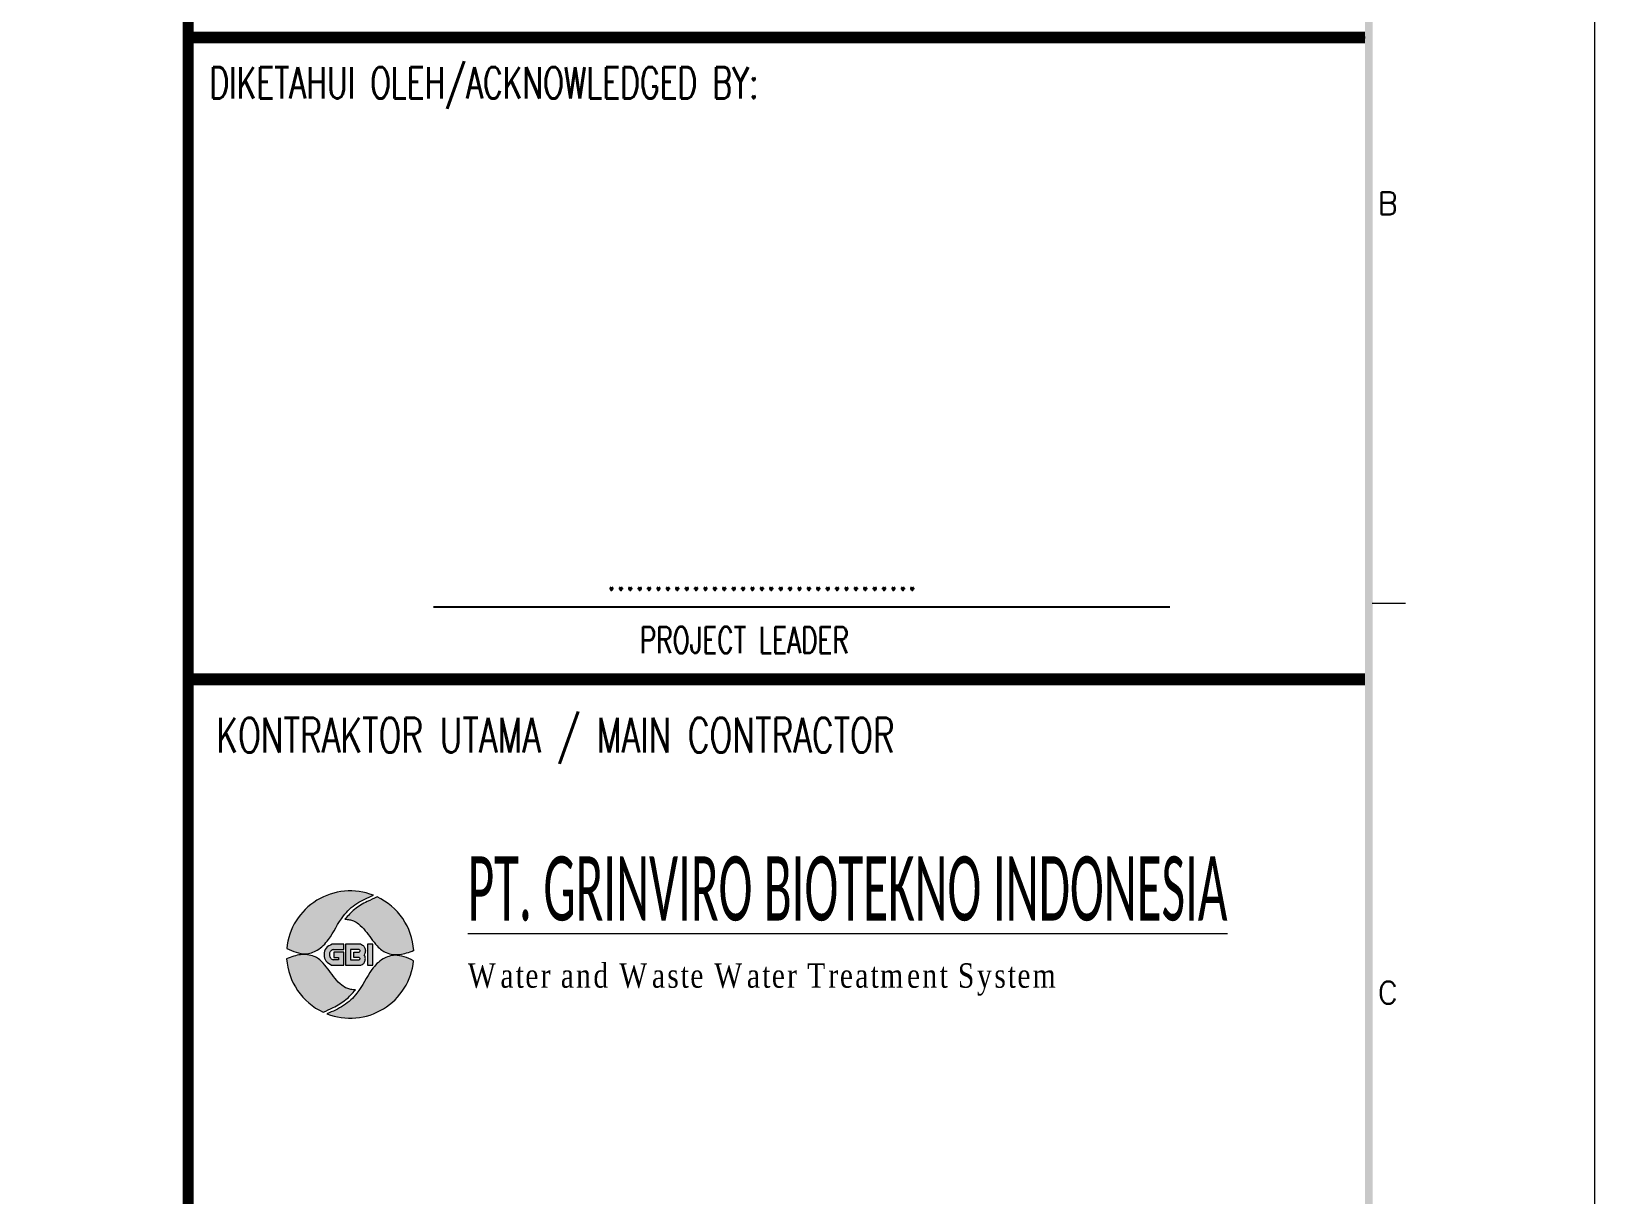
# Model space of a CAD drawing. Header units: millimetres. Extents: x 67033 to 212947, y 35102 to 335921.
# Drawn here: x 73302 to 74558, y 167931 to 168867 of the extents above; entities that cross this region are included whole.
import ezdxf

# ---------------------------------------------------------------- set-up
doc = ezdxf.new("R2010")
doc.units = ezdxf.units.MM
doc.layers.add('BORDER', color=7, linetype='Continuous')
doc.layers.add('S-Kop', color=7, linetype='Continuous')
doc.layers.add('G-0.9', color=250, linetype='Continuous', lineweight=9)
doc.styles.add('3', font='ROMANS.SHX', dxfattribs={"width": 0.75})
doc.styles.add('ROMANS', font='romans.shx', dxfattribs={"height": 0.3})
doc.styles.get("Standard").update_dxf_attribs({"font": 'arial.ttf'})

msp = doc.modelspace()

# ---------------------------------------------------------------- hatches: boundary and pattern name
at = {"layer": 'G-0.9', "true_color": 0x105689}
h = msp.add_hatch(color=146, dxfattribs=at)
edge = h.paths.add_edge_path(flags=0)
edge.add_arc((73558.190269187, 168124.1273931314), 51.18441733908399, 3.799054058211098, 64.9709100956754)
edge.add_spline(control_points=[(73579.84528817261, 168170.5052405483), (73578.62906640458, 168169.9790571148), (73576.8182883226, 168169.1593579433), (73574.42840275375, 168168.0081841969), (73572.65347904737, 168167.1104700831), (73570.87505433858, 168166.1992743444), (73569.09737306346, 168165.2704636861), (73567.34927347841, 168164.2950316496), (73565.66010530759, 168163.2450126176), (73564.0325785882, 168162.1131507709), (73561.91698115044, 168160.5230616946), (73559.39426454018, 168158.3849078677), (73556.5653863936, 168155.597806881), (73554.80843850641, 168153.5832278128), (73553.96248091858, 168152.5375576327)], knot_values=[0, 0, 0, 0, 0.125, 0.1875, 0.25, 0.3125, 0.375, 0.4375, 0.5, 0.5625, 0.625, 0.75, 0.875, 1, 1, 1, 1], degree=3, periodic=0)
edge.add_spline(control_points=[(73553.96248091858, 168152.5375576327), (73554.52592360115, 168152.5329943064), (73555.64561747534, 168152.4784210969), (73557.29327098727, 168152.2522071642), (73558.93997571517, 168151.9056824677), (73560.53850036055, 168151.4082116547), (73561.79658487672, 168150.8061368946), (73562.7711791725, 168150.2471907495), (73563.48135092614, 168149.8047551351), (73564.16944897942, 168149.3327131661), (73564.83716978974, 168148.8239425199), (73565.48644137355, 168148.2910852064), (73566.33259838351, 168147.564472925), (73567.14163639357, 168146.8033556455), (73567.91963148699, 168146.0068142494), (73568.49355081002, 168145.4001658208), (73569.05531845466, 168144.7810275668), (73569.7846691716, 168143.9347813398), (73570.49696467987, 168143.0715465113), (73571.19708033008, 168142.1967968486), (73571.88294289396, 168141.3074897527), (73572.73222725157, 168140.189385091), (73573.7380513543, 168138.837956586), (73574.74085592995, 168137.4859076906), (73575.75229816006, 168136.150977194), (73576.77537231162, 168134.8277789485), (73577.64597862693, 168133.7422576987), (73578.3523004769, 168132.8820874214), (73578.89280722343, 168132.2449910069), (73579.43863494422, 168131.608113114), (73579.98881036114, 168130.9720410559), (73580.45804735343, 168130.4524815815), (73580.8425634503, 168130.0469770612), (73581.1370227111, 168129.7502584647), (73581.43567006863, 168129.4574973973), (73581.83693918785, 168129.0683723782), (73582.347864252, 168128.5912411712), (73582.98181296994, 168128.0442085349), (73583.86283221979, 168127.370853109), (73585.05087649575, 168126.6319219747), (73586.54900817777, 168125.8765702562), (73588.11101200218, 168125.2599713319), (73590.25944935245, 168124.6172069715), (73592.46524424377, 168124.2356945373), (73594.69558467777, 168124.123124129), (73596.93209238525, 168124.1640276773), (73599.71435799832, 168124.4762792846), (73602.44349279859, 168125.0769360432), (73604.57068021066, 168125.7343115952), (73606.67343746204, 168126.4767496901), (73608.23322236286, 168127.080971616), (73609.26221195908, 168127.518740921)], knot_values=[0, 0, 0, 0, 0.02500000000000002, 0.05000000000000004, 0.07499999999999996, 0.09999999999999998, 0.125, 0.1375, 0.15, 0.1625000000000001, 0.175, 0.1875, 0.2, 0.225, 0.2375, 0.25, 0.2625, 0.275, 0.3, 0.3125, 0.325, 0.35, 0.375, 0.4, 0.425, 0.45, 0.475, 0.4875, 0.5, 0.5125, 0.5249999999999999, 0.5374999999999999, 0.5437499999999998, 0.5499999999999998, 0.5562499999999999, 0.5624999999999999, 0.5749999999999998, 0.5874999999999999, 0.5999999999999999, 0.6249999999999999, 0.6499999999999999, 0.6749999999999998, 0.6999999999999998, 0.7499999999999999, 0.7749999999999999, 0.7999999999999999, 0.8499999999999999, 0.8999999999999999, 0.9249999999999999, 0.95, 1, 1, 1, 1], degree=3, periodic=0)
edge = h.paths.add_edge_path(flags=0)
edge.add_arc((73558.190269187, 168124.1273931314), 51.18441733908391, 183.7990540582112, 244.97091009567498, ccw=False)
edge.add_spline(control_points=[(73507.11832641496, 168120.7360453409), (73508.1473160127, 168121.173814646), (73509.70701347946, 168121.7781356014), (73511.81000388785, 168122.5203096181), (73513.40469497282, 168123.0141335154), (73515.0307687761, 168123.4157692314), (73517.22142344146, 168123.8423278658), (73519.44863928316, 168124.0905393839), (73521.68491794901, 168124.1317030931), (73523.91531532414, 168124.0190651643), (73526.12108366749, 168123.6376013755), (73528.2695304473, 168122.9947829205), (73529.83151690003, 168122.3783354824), (73531.32971099396, 168121.6224183897), (73532.75513184517, 168120.7378110418), (73533.82820476171, 168119.8553001407), (73534.54360769167, 168119.1863366207), (73534.94486670438, 168118.7973034141), (73535.24351609273, 168118.5045239053), (73535.53797481168, 168118.2078102207), (73535.92249108659, 168117.8023040918), (73536.3917279914, 168117.2827454056), (73536.9419034375, 168116.6466730942), (73537.48773114909, 168116.0097952696), (73538.02823789869, 168115.3726988375), (73538.73455974711, 168114.5125285655), (73539.60516606242, 168113.4270073118), (73540.62824021552, 168112.1038090679), (73541.63968244409, 168110.7688785713), (73542.64248701974, 168109.4168296759), (73543.64831112401, 168108.0654011709), (73544.49759548162, 168106.9472965093), (73545.18345804549, 168106.0579894134), (73545.88357369571, 168105.1832397514), (73546.59586920396, 168104.3200049229), (73547.32521991938, 168103.4737586959), (73547.88698756557, 168102.8546204396), (73548.46090688858, 168102.247972011), (73549.23890198047, 168101.4514306164), (73550.04793999207, 168100.6903133377), (73550.89409700049, 168099.9637010556), (73551.54336858584, 168099.4308437421), (73552.2110893946, 168098.9220730959), (73552.89918744944, 168098.4500311262), (73553.60935920308, 168098.0075955125), (73554.58395349886, 168097.4486493673), (73555.84203801348, 168096.8465746072), (73557.44056265887, 168096.3491037942), (73559.08726738677, 168096.0025790962), (73560.7349208987, 168095.7763651651), (73561.85461477443, 168095.7217919556), (73562.41805745699, 168095.7172286292)], knot_values=[0, 0, 0, 0, 0.05000000000000004, 0.07499999999999996, 0.09999999999999998, 0.125, 0.1499999999999999, 0.2, 0.225, 0.25, 0.3, 0.325, 0.35, 0.375, 0.4, 0.425, 0.4375, 0.44375, 0.45, 0.4562499999999999, 0.4624999999999999, 0.475, 0.4875, 0.5, 0.5125, 0.5249999999999999, 0.5499999999999998, 0.5749999999999997, 0.5999999999999998, 0.6249999999999998, 0.6499999999999998, 0.6749999999999998, 0.6874999999999998, 0.6999999999999997, 0.7249999999999996, 0.7374999999999996, 0.7499999999999996, 0.7624999999999995, 0.7749999999999995, 0.7999999999999995, 0.8124999999999996, 0.8249999999999995, 0.8374999999999995, 0.8499999999999994, 0.8624999999999994, 0.8749999999999993, 0.8999999999999994, 0.9249999999999994, 0.9499999999999994, 0.9749999999999994, 0.9999999999999994, 0.9999999999999994, 0.9999999999999994, 0.9999999999999994], degree=3, periodic=0)
edge.add_spline(control_points=[(73562.41805745699, 168095.7172286292), (73561.57209986915, 168094.67155845), (73559.81515198198, 168092.6569793809), (73556.98627383538, 168089.8698783942), (73554.46355722513, 168087.7317245674), (73552.34795978735, 168086.141635491), (73550.72043306798, 168085.0097736436), (73549.03126489562, 168083.9597546124), (73547.2831653121, 168082.9843225759), (73545.505484037, 168082.0555119176), (73543.7270593282, 168081.1443161789), (73541.95213562183, 168080.2466020657), (73539.56225005299, 168079.0954283187), (73537.75147196946, 168078.2757291471), (73536.53525020296, 168077.7495457136)], knot_values=[0, 0, 0, 0, 0.125, 0.25, 0.375, 0.4375, 0.5, 0.5625, 0.625, 0.6875, 0.75, 0.8125, 0.875, 1, 1, 1, 1], degree=3, periodic=0)
at = {"layer": 'G-0.9', "true_color": 0x139b48}
h = msp.add_hatch(color=114, dxfattribs=at)
edge = h.paths.add_edge_path(flags=0)
edge.add_spline(control_points=[(73609.1376551881, 168119.2071860099), (73608.52320927258, 168119.5040851488), (73607.2861607298, 168120.0801062512), (73605.71754310103, 168120.7483245923), (73604.45271213893, 168121.2650716121), (73603.49950203778, 168121.644733282), (73602.53775346976, 168122.0032589114), (73601.56489157671, 168122.3242667396), (73600.57716772702, 168122.6182049564), (73599.57787206375, 168122.8921223186), (73598.57035224192, 168123.1269184911), (73597.56048610924, 168123.3042544306), (73596.54397323707, 168123.4288950292), (73595.1754087559, 168123.5397168436), (73593.47040671801, 168123.5383356861), (73591.7714056355, 168123.3021934648), (73590.42091414258, 168123.0009117666), (73589.42736035748, 168122.7278589158), (73588.4470682628, 168122.401631054), (73587.47505889954, 168122.0183222496), (73586.52131836856, 168121.5885856323), (73585.286079203, 168120.9705868395), (73583.80493905448, 168120.0888257846), (73582.11837504213, 168118.8908626825), (73580.54125554267, 168117.5704658602), (73579.05535094632, 168116.1419787654), (73577.66063122218, 168114.6239718173), (73576.34833064544, 168113.0290319037), (73575.3234267793, 168111.6578921468), (73574.54100335728, 168110.5315292072), (73573.77199736617, 168109.3987709694), (73573.03643459492, 168108.2463621753), (73572.3254794513, 168107.0781868642), (73571.79506766239, 168106.2006428647), (73571.27168473483, 168105.3188761955), (73570.75867755165, 168104.4307313174), (73570.24912918732, 168103.5406759771), (73569.56384158232, 168102.3581751097), (73568.88216847362, 168101.1739880893), (73568.19692892818, 168099.9927572694), (73567.67147915183, 168099.1145995344), (73567.13856048252, 168098.2416081869), (73566.42368702142, 168097.0807500018), (73565.4964087658, 168095.6528862915), (73564.32164201545, 168093.978033338), (73562.6699539276, 168091.8068816125), (73560.3930040454, 168089.2351246711), (73557.38624531997, 168086.407602118), (73554.13366395225, 168083.8739520787), (73551.24862203134, 168082.0488480481), (73548.85927207141, 168080.7366751449), (73547.03373544327, 168079.8111240569), (73545.18170959428, 168078.9326903359), (73542.68348735107, 168077.8123871424), (73540.79819218632, 168076.9927480841), (73539.53049008637, 168076.4654877746)], knot_values=[-1, -1, -1, -1, -0.9772727272727273, -0.9545454545454546, -0.9431818181818182, -0.9318181818181819, -0.9204545454545454, -0.9090909090909091, -0.8977272727272727, -0.8863636363636364, -0.875, -0.8636363636363636, -0.8522727272727273, -0.8409090909090909, -0.8181818181818182, -0.7954545454545454, -0.7840909090909091, -0.7727272727272727, -0.7613636363636364, -0.75, -0.7386363636363636, -0.7272727272727273, -0.7045454545454546, -0.6818181818181818, -0.6590909090909091, -0.6363636363636364, -0.6136363636363636, -0.5909090909090909, -0.5681818181818181, -0.5568181818181818, -0.5454545454545454, -0.5227272727272727, -0.5113636363636364, -0.5, -0.4886363636363636, -0.4772727272727273, -0.4659090909090909, -0.4545454545454545, -0.4318181818181818, -0.4204545454545454, -0.4090909090909091, -0.3977272727272727, -0.3863636363636364, -0.3636363636363636, -0.3409090909090909, -0.3181818181818182, -0.2727272727272727, -0.2272727272727273, -0.1818181818181818, -0.1363636363636364, -0.1136363636363636, -0.09090909090909091, -0.06818181818181818, -0.04545454545454546, 0, 0, 0, 0], degree=3, periodic=0)
edge.add_arc((73558.190269187, 168124.1273931314), 51.18441733908411, 248.6195076609033, 354.4838079919351)
edge = h.paths.add_edge_path(flags=0)
edge.add_arc((73558.190269187, 168124.1273931314), 51.18441733908363, 68.61950766090604, 174.4838079919366)
edge.add_spline(control_points=[(73507.2428831875, 168129.047600252), (73507.85732910298, 168128.7507011131), (73509.09437764579, 168128.1746800107), (73510.66299527299, 168127.5064616697), (73511.92782623509, 168126.9897146498), (73512.88103633779, 168126.6100529806), (73513.84278490579, 168126.2515273505), (73514.81564679886, 168125.9305195223), (73515.80337064854, 168125.6365813055), (73516.80266631182, 168125.3626639434), (73517.81018613366, 168125.1278677708), (73518.82005226634, 168124.9505318314), (73519.83656513848, 168124.8258912328), (73521.20512961815, 168124.7150694191), (73522.91013165755, 168124.7164505743), (73524.60913273855, 168124.9525927972), (73525.95962423144, 168125.2538744961), (73526.9531780181, 168125.5269273454), (73527.93347011121, 168125.853155208), (73528.90547947756, 168126.2364640093), (73529.85921999624, 168126.6662006412), (73531.09445923242, 168127.2841993634), (73532.57559884065, 168128.1659609555), (73534.2621650818, 168129.3639218303), (73535.83927631984, 168130.6843269155), (73537.3252117315, 168132.1127831874), (73538.7198164528, 168133.6309051659), (73540.03254622556, 168135.2254157799), (73541.26082908192, 168136.8723856582), (73542.22821511069, 168138.2876278233), (73542.9775547135, 168139.4311826258), (73543.52151224771, 168140.3007458722), (73544.05514787954, 168141.1765246305), (73544.58544521363, 168142.0541645059), (73545.10886668065, 168142.9359003982), (73545.62183416083, 168143.8240725089), (73546.13150279918, 168144.7140496889), (73546.64502710979, 168145.6012107495), (73547.15883086865, 168146.4878659988), (73547.66933212159, 168147.3763305954), (73548.18370259323, 168148.2619687865), (73548.7090343044, 168149.1402028337), (73549.24198441992, 168150.0131738569), (73549.95684758568, 168151.1740386948), (73550.88413087922, 168152.6018991577), (73552.05889605157, 168154.2767530936), (73553.71058449404, 168156.4479047761), (73555.98753544458, 168159.0196595999), (73558.9942887637, 168161.847191555), (73562.24689047644, 168164.3808065277), (73565.13186908285, 168166.2060196099), (73567.52134816156, 168167.5179701334), (73569.95487125359, 168168.7529437402), (73573.06768494338, 168170.1707953381), (73575.58234618769, 168171.2620381779), (73576.85004828767, 168171.7892984873)], knot_values=[-1, -1, -1, -1, -0.9772727272727273, -0.9545454545454546, -0.9431818181818182, -0.9318181818181819, -0.9204545454545455, -0.9090909090909092, -0.8977272727272728, -0.8863636363636365, -0.8750000000000001, -0.8636363636363638, -0.8522727272727274, -0.840909090909091, -0.8181818181818183, -0.7954545454545456, -0.7840909090909093, -0.7727272727272729, -0.7613636363636366, -0.7500000000000002, -0.7386363636363639, -0.7272727272727275, -0.7045454545454548, -0.6818181818181821, -0.6590909090909094, -0.6363636363636367, -0.613636363636364, -0.5909090909090913, -0.5681818181818186, -0.5454545454545459, -0.5340909090909094, -0.522727272727273, -0.5113636363636367, -0.5000000000000003, -0.488636363636364, -0.4772727272727276, -0.4659090909090913, -0.4545454545454549, -0.4431818181818186, -0.4318181818181822, -0.4204545454545459, -0.4090909090909095, -0.3977272727272732, -0.3863636363636368, -0.363636363636364, -0.3409090909090913, -0.3181818181818186, -0.272727272727273, -0.2272727272727276, -0.1818181818181821, -0.1363636363636367, -0.113636363636364, -0.09090909090909127, -0.04545454545454575, -3.33066907387547e-16, -3.33066907387547e-16, -3.33066907387547e-16, -3.33066907387547e-16], degree=3, periodic=0)
at = {"layer": 'G-0.9', "true_color": 0xf26722}
h = msp.add_hatch(color=30, dxfattribs=at)
h.dxf.hatch_style = 1
edge = h.paths.add_edge_path()
edge.add_arc((73558.17483035129, 168124.1369431879), 51.18441733908399, 3.799054058211098, 64.9709100956754)
edge.add_spline(control_points=[(73579.82984933534, 168170.5147906049), (73578.6136275673, 168169.9886071713), (73576.80284948532, 168169.1689079998), (73574.41296391646, 168168.0177342527), (73572.6380402101, 168167.1200201396), (73570.85961550132, 168166.2088244008), (73569.0819342262, 168165.2800137426), (73567.33383464266, 168164.3045817061), (73565.64466647031, 168163.2545626748), (73564.01713975094, 168162.1227008274), (73561.90154231318, 168160.5326117511), (73559.37882570291, 168158.3944579242), (73556.54994755631, 168155.6073569375), (73554.79299966912, 168153.5927778692), (73553.94704208132, 168152.5471076893)], knot_values=[0, 0, 0, 0, 0.125, 0.1875, 0.25, 0.3125, 0.375, 0.4375, 0.5, 0.5625, 0.625, 0.75, 0.875, 1, 1, 1, 1], degree=3, periodic=0)
edge.add_spline(control_points=[(73553.94704208132, 168152.5471076893), (73554.51048476386, 168152.5425443628), (73555.63017863962, 168152.4879711534), (73557.27783215, 168152.2617572222), (73558.92453687942, 168151.9152325242), (73560.52306152329, 168151.4177617112), (73561.78114603944, 168150.8156869511), (73562.75574033521, 168150.256740806), (73563.46591208888, 168149.8143051923), (73564.1540101437, 168149.3422632226), (73564.82173095245, 168148.8334925763), (73565.47100253782, 168148.3006352628), (73566.31715954625, 168147.5740229815), (73567.1261975563, 168146.812905702), (73567.90419264972, 168146.0163643074), (73568.47811197273, 168145.4097158788), (73569.03987961738, 168144.7905776232), (73569.76923033434, 168143.9443313963), (73570.48152584261, 168143.0810965677), (73571.1816414928, 168142.2063469058), (73571.86750405669, 168141.3170398092), (73572.7167884143, 168140.1989351475), (73573.72261251858, 168138.8475066425), (73574.72541709269, 168137.4954577471), (73575.73685932276, 168136.1605272505), (73576.75993347589, 168134.8373290066), (73577.63053978966, 168133.7518077552), (73578.33686163809, 168132.8916374778), (73578.87736838768, 168132.2545410634), (73579.42319610847, 168131.6176631705), (73579.97337152388, 168130.9815911131), (73580.44260851615, 168130.462031638), (73580.82712461455, 168130.0565271177), (73581.12158387384, 168129.7598085212), (73581.42023123137, 168129.4670474554), (73581.82150035058, 168129.0779224347), (73582.33242541472, 168128.6007912278), (73582.96637413268, 168128.0537585915), (73583.84739338253, 168127.3804031663), (73585.03543766003, 168126.6414720311), (73586.5335693405, 168125.8861203142), (73588.09557316492, 168125.2695213884), (73590.24401051518, 168124.6267570287), (73592.4498054065, 168124.2452445939), (73594.6801458405, 168124.1326741854), (73596.91665354797, 168124.1735777337), (73599.69891916103, 168124.4858293404), (73602.4280539613, 168125.0864860997), (73604.55524137341, 168125.7438616516), (73606.65799862475, 168126.4862997466), (73608.21778352559, 168127.0905216725), (73609.24677312182, 168127.5282909775)], knot_values=[0, 0, 0, 0, 0.02500000000000002, 0.05000000000000004, 0.07499999999999996, 0.09999999999999998, 0.125, 0.1375, 0.15, 0.1625000000000001, 0.175, 0.1875, 0.2, 0.225, 0.2375, 0.25, 0.2625, 0.275, 0.3, 0.3125, 0.325, 0.35, 0.375, 0.4, 0.425, 0.45, 0.475, 0.4875, 0.5, 0.5125, 0.5249999999999999, 0.5374999999999999, 0.5437499999999998, 0.5499999999999998, 0.5562499999999999, 0.5624999999999999, 0.5749999999999998, 0.5874999999999999, 0.5999999999999999, 0.6249999999999999, 0.6499999999999999, 0.6749999999999998, 0.6999999999999998, 0.7499999999999999, 0.7749999999999999, 0.7999999999999999, 0.8499999999999999, 0.8999999999999999, 0.9249999999999999, 0.95, 1, 1, 1, 1], degree=3, periodic=0)
at = {"layer": 'G-0.9', "true_color": 0x000000}
h = msp.add_hatch(color=18, dxfattribs=at)
edge = h.paths.add_edge_path(flags=0)
edge.add_spline(control_points=[(73543.60239975309, 168132.3937322129), (73543.34541770785, 168132.2823768043), (73542.96529701365, 168132.1103993094), (73542.46875872737, 168131.8715910005), (73542.10233054984, 168131.6869647133), (73541.73855436928, 168131.4998886249), (73541.37800642326, 168131.3098302288), (73541.08439077692, 168131.1451291899), (73540.85523990286, 168131.0080633307), (73540.63132965768, 168130.8661601484), (73540.35696593356, 168130.6836507536), (73540.03613362747, 168130.4568743224), (73539.72844266873, 168130.2179236108), (73539.43878192062, 168129.9626272609), (73539.16626199018, 168129.6907154816), (73538.82162339063, 168129.3095489333), (73538.43461962401, 168128.7982377716), (73538.04973992358, 168128.1129574901), (73537.7348124644, 168127.3807922963), (73537.4911748159, 168126.6062849697), (73537.25751155005, 168125.5332370838), (73537.1329308882, 168124.1401261227), (73537.23613412637, 168122.4671866062), (73537.5443938502, 168121.1352113069), (73537.9345647949, 168120.1483013585), (73538.2979221208, 168119.4521106447), (73538.66829074756, 168118.9284292371), (73539.00002873049, 168118.5355494334), (73539.26292470223, 168118.2537168884), (73539.54304271199, 168117.9871704812), (73539.8413143087, 168117.7357539608), (73540.15294217232, 168117.4956906466), (73540.47254362743, 168117.2623847937), (73540.80280628779, 168117.0381373295), (73541.1463833078, 168116.8251669381), (73541.49780765716, 168116.6188485106), (73541.97056053072, 168116.3473050534), (73542.57028522686, 168116.0153196724), (73543.06561435638, 168115.7629087422), (73543.3166512469, 168115.6395611902)], knot_values=[0, 0, 0, 0, 0.0357142857142857, 0.0535714285714286, 0.0714285714285714, 0.0892857142857143, 0.1071428571428572, 0.125, 0.1339285714285714, 0.1428571428571429, 0.1607142857142858, 0.1785714285714286, 0.1964285714285714, 0.2142857142857143, 0.2321428571428572, 0.25, 0.2857142857142857, 0.3214285714285714, 0.3571428571428572, 0.3928571428571429, 0.4285714285714286, 0.5, 0.5714285714285714, 0.6428571428571428, 0.6785714285714285, 0.7142857142857142, 0.7499999999999999, 0.7678571428571428, 0.7857142857142857, 0.8035714285714286, 0.8214285714285714, 0.8392857142857142, 0.857142857142857, 0.8749999999999998, 0.8928571428571427, 0.9107142857142856, 0.9285714285714284, 0.9642857142857141, 0.9999999999999998, 0.9999999999999998, 0.9999999999999998, 0.9999999999999998], degree=3, periodic=0)
edge.add_line((73543.3166512469, 168115.6395611902), (73553.21765418832, 168115.6395611902))
edge.add_line((73553.21765418799, 168115.6395611902), (73553.21765418799, 168126.1797328615))
edge.add_line((73553.21765418799, 168126.1797328613), (73544.98888076539, 168126.1797328613))
edge.add_line((73544.98888076529, 168126.1797328613), (73544.98888076529, 168121.8150463204))
edge.add_line((73544.98888076529, 168121.8150463206), (73548.86006781008, 168121.8150463206))
edge.add_line((73548.86006781048, 168121.8150463206), (73548.86006781048, 168119.883542368))
edge.add_line((73548.86006781048, 168119.8835423671), (73544.6024150514, 168119.8835423671))
edge.add_spline(control_points=[(73544.6024150513, 168119.8835423671), (73544.40195350249, 168119.9707606574), (73544.15757288999, 168120.0860556603), (73543.8737957873, 168120.2340051996), (73543.68684271068, 168120.3348973185), (73543.45428522798, 168120.4621594587), (73543.25359536665, 168120.585415545), (73543.12593312342, 168120.6737874462), (73543.04257601379, 168120.7344855414), (73542.89864285135, 168120.842884736), (73542.70139356375, 168121.0066285384), (73542.46183190413, 168121.2462910096), (73542.23108590471, 168121.5454938721), (73542.01579860401, 168121.9005915216), (73541.84016950628, 168122.2859084553), (73541.56440055883, 168123.0995780398), (73541.46124788842, 168124.1465098224), (73541.61838556842, 168125.1550737331), (73541.7871378842, 168125.6973473747), (73541.953061195, 168126.0828114674), (73542.12710960103, 168126.3770077199), (73542.28628096137, 168126.5987390231), (73542.41446953746, 168126.7566073003), (73542.55326683997, 168126.9046598647), (73542.7027900299, 168127.0437971255), (73542.83390799434, 168127.1540595714), (73542.94178306102, 168127.2396476598), (73543.02364528284, 168127.3029632742), (73543.10716993707, 168127.3647986341), (73543.221658607, 168127.4445180395), (73543.36922603055, 168127.5402594926), (73543.55134758868, 168127.6507337005), (73543.73546161369, 168127.7594617345), (73543.9212079297, 168127.8667596004), (73544.17377729728, 168128.0055232134), (73544.36795723137, 168128.105431309), (73544.49960827507, 168128.1701109756)], knot_values=[0, 0, 0, 0, 0.05769230769230771, 0.07211538461538458, 0.08653846153846156, 0.1153846153846154, 0.1442307692307693, 0.1514423076923077, 0.1586538461538463, 0.1730769230769231, 0.2019230769230769, 0.2307692307692307, 0.2692307692307692, 0.3076923076923077, 0.3461538461538461, 0.3846153846153846, 0.5384615384615384, 0.6153846153846154, 0.653846153846154, 0.6923076923076924, 0.7307692307692308, 0.7500000000000001, 0.7692307692307694, 0.7884615384615385, 0.8076923076923078, 0.8269230769230771, 0.8365384615384617, 0.8461538461538463, 0.8557692307692308, 0.8653846153846154, 0.8846153846153847, 0.903846153846154, 0.9230769230769232, 0.9423076923076925, 0.9615384615384618, 1, 1, 1, 1], degree=3, periodic=0)
edge.add_line((73544.49960827507, 168128.1701109756), (73553.21765418754, 168128.1701109756))
edge.add_line((73553.21765418799, 168128.1701109756), (73553.21765418799, 168132.3937322126))
edge.add_line((73553.21765418799, 168132.3937322129), (73543.6023997539, 168132.3937322129))
h.paths.add_polyline_path([(73576.46603781793, 168132.3937322129), (73572.18874311238, 168132.3937322129), (73572.18874311238, 168115.6395611902), (73576.46603781793, 168115.6395611902)], flags=0)
edge = h.paths.add_edge_path(flags=0)
edge.add_line((73558.53351672979, 168128.1701109756), (73558.53351672979, 168119.8835423674))
edge.add_line((73558.53351672979, 168119.8835423671), (73565.40057052893, 168119.8835423671))
edge.add_spline(control_points=[(73565.40057052972, 168119.8835423671), (73565.4538463624, 168119.9294134325), (73565.55774105736, 168120.0213521696), (73565.68370781945, 168120.1365642951), (73565.77720678269, 168120.2292722755), (73565.84313764599, 168120.2991135548), (73565.89360583799, 168120.3576456942), (73565.93134731446, 168120.4046662429), (73565.95766956786, 168120.4400784525), (73565.9822874033, 168120.4756167837), (73566.00539488727, 168120.5112668736), (73566.02658080791, 168120.5470591527), (73566.05162303017, 168120.5950193982), (73566.07793639126, 168120.6553389044), (73566.1001630445, 168120.7284141307), (73566.11121903083, 168120.8023159438), (73566.11242157785, 168120.876946875), (73566.10403556192, 168120.9398340041), (73566.09239268352, 168120.9905088105), (73566.0817143138, 168121.0286589261), (73566.06884078396, 168121.0669714764), (73566.05357638042, 168121.1054609424), (73566.0363518634, 168121.1440954491), (73566.01759972757, 168121.1828429938), (73565.99711906187, 168121.2217184438), (73565.96713063607, 168121.273750751), (73565.92630879857, 168121.3390380091), (73565.87188044787, 168121.4177854174), (73565.79364196162, 168121.5232013232), (73565.68662689255, 168121.6556532275), (73565.59785101787, 168121.7618488616), (73565.5521164922, 168121.8150463206)], knot_values=[0, 0, 0, 0, 0.07692307692307687, 0.1538461538461539, 0.1923076923076923, 0.2307692307692307, 0.2692307692307692, 0.2884615384615384, 0.3076923076923077, 0.3269230769230769, 0.3461538461538461, 0.3653846153846154, 0.3846153846153846, 0.423076923076923, 0.4615384615384615, 0.5, 0.5384615384615384, 0.5769230769230769, 0.5961538461538461, 0.6153846153846154, 0.6346153846153846, 0.6538461538461539, 0.6730769230769231, 0.6923076923076923, 0.7115384615384615, 0.7307692307692306, 0.7692307692307692, 0.8076923076923076, 0.846153846153846, 0.9230769230769229, 0.9999999999999998, 0.9999999999999998, 0.9999999999999998, 0.9999999999999998], degree=3, periodic=0)
edge.add_line((73565.5521164922, 168121.8150463206), (73561.14704466774, 168121.8150463206))
edge.add_line((73561.14704466797, 168121.8150463206), (73561.14704466797, 168126.1797328616))
edge.add_line((73561.14704466797, 168126.1797328613), (73565.55211649243, 168126.1797328613))
edge.add_spline(control_points=[(73565.5521164922, 168126.1797328613), (73565.60368311002, 168126.2405630456), (73565.67813223027, 168126.3317793141), (73565.7621570608, 168126.4381699663), (73565.8086525116, 168126.4989494362), (73565.84193317564, 168126.544518128), (73565.87398921618, 168126.5900745743), (73565.90511450291, 168126.6356217116), (73565.93469477921, 168126.6811533981), (73565.96211063086, 168126.7266634388), (73565.9876714127, 168126.7721549282), (73566.0116866407, 168126.8176309608), (73566.03353641253, 168126.8630853382), (73566.05260825684, 168126.9085119328), (73566.06918940277, 168126.9539136211), (73566.08845720314, 168127.0144207989), (73566.1052384635, 168127.0899817318), (73566.11200862993, 168127.1805211699), (73566.10691655913, 168127.2709419786), (73566.09098188656, 168127.3461757329), (73566.07228525203, 168127.4063032433), (73566.05603360178, 168127.4513765841), (73566.03718812058, 168127.496423984), (73566.0154673278, 168127.5414426294), (73565.99150158999, 168127.5864388245), (73565.96593446242, 168127.6314190042), (73565.93844488588, 168127.6763799586), (73565.90871236437, 168127.7213184819), (73565.87737876626, 168127.7662409943), (73565.84508064263, 168127.81115386), (73565.81151345855, 168127.8560540342), (73565.76455900805, 168127.9158989511), (73565.67963449223, 168128.0206000105), (73565.60432611886, 168128.1103186151), (73565.5521164922, 168128.1701109756)], knot_values=[0, 0, 0, 0, 0.09090909090909094, 0.1363636363636364, 0.1590909090909091, 0.1818181818181818, 0.2045454545454546, 0.2272727272727273, 0.25, 0.2727272727272727, 0.2954545454545454, 0.3181818181818181, 0.3409090909090908, 0.3636363636363636, 0.3863636363636365, 0.4090909090909092, 0.4545454545454546, 0.5, 0.5454545454545454, 0.5909090909090908, 0.6136363636363635, 0.6363636363636362, 0.659090909090909, 0.6818181818181817, 0.7045454545454544, 0.7272727272727271, 0.7499999999999998, 0.7727272727272725, 0.7954545454545452, 0.8181818181818179, 0.8409090909090906, 0.8636363636363633, 0.9090909090909087, 0.9999999999999997, 0.9999999999999997, 0.9999999999999997, 0.9999999999999997], degree=3, periodic=0)
edge.add_line((73565.5521164922, 168128.1701109756), (73558.53351672966, 168128.1701109756))
edge = h.paths.add_edge_path(flags=0)
edge.add_line((73554.34241673024, 168132.3937322129), (73566.68069249752, 168132.3937322129))
edge.add_spline(control_points=[(73566.68069249859, 168132.3937322129), (73566.83048857305, 168132.3317657151), (73567.05158868007, 168132.2351303346), (73567.33947999186, 168132.0991982141), (73567.55138570916, 168131.9931340144), (73567.76151206478, 168131.8852452509), (73567.96946559925, 168131.7751276814), (73568.13818272343, 168131.6786706873), (73568.26926516934, 168131.5975105361), (73568.36503589421, 168131.5340457304), (73568.45894850073, 168131.4686326921), (73568.58265709369, 168131.379798428), (73568.79356688992, 168131.2184406218), (73569.07253280072, 168130.9663373557), (73569.31305512071, 168130.6735419257), (73569.48672796701, 168130.4215417583), (73569.64797302074, 168130.1612521792), (73569.78873714163, 168129.8826144839), (73569.91109262628, 168129.5902766706), (73570.02333310769, 168129.2954177827), (73570.14282394451, 168128.9135213371), (73570.29062486278, 168128.2893407996), (73570.38293855554, 168127.6598850149), (73570.40337539214, 168127.0344799114), (73570.38161881373, 168126.5700350063), (73570.31429428874, 168126.1152094817), (73570.2261001116, 168125.7427171226), (73570.13188260944, 168125.4520785397), (73570.04900882942, 168125.2371163975), (73569.95830809577, 168125.0242809778), (73569.86383125243, 168124.8125085046), (73569.76619730989, 168124.6016592361), (73569.62781919361, 168124.3227470444), (73569.51593334362, 168124.11578237), (73569.43761708311, 168123.9788232645)], knot_values=[0, 0, 0, 0, 0.04545454545454541, 0.06818181818181812, 0.09090909090909094, 0.1136363636363636, 0.1363636363636364, 0.1590909090909091, 0.1704545454545454, 0.1818181818181818, 0.1931818181818181, 0.2045454545454546, 0.2272727272727273, 0.2727272727272727, 0.3181818181818181, 0.3409090909090908, 0.3636363636363636, 0.4090909090909092, 0.4318181818181819, 0.4545454545454546, 0.5, 0.5454545454545454, 0.6363636363636362, 0.6818181818181817, 0.7272727272727271, 0.7727272727272725, 0.8181818181818179, 0.8409090909090906, 0.8636363636363633, 0.886363636363636, 0.9090909090909087, 0.9318181818181814, 0.9545454545454541, 0.9999999999999996, 0.9999999999999996, 0.9999999999999996, 0.9999999999999996], degree=3, periodic=0)
edge.add_spline(control_points=[(73569.43761708311, 168123.9788232645), (73569.50810346426, 168123.854007503), (73569.60961394287, 168123.6656501034), (73569.73683202686, 168123.4123195074), (73569.82756305083, 168123.2210676263), (73569.9160832407, 168123.0292027526), (73570.00188658561, 168122.8365982182), (73570.0816044699, 168122.6423607981), (73570.15169160614, 168122.4456363383), (73570.21217198805, 168122.2461809568), (73570.283119673, 168121.9773785608), (73570.35059880555, 168121.636871486), (73570.39192669693, 168121.2187106005), (73570.404360869, 168120.6541822526), (73570.3416217147, 168119.9395734384), (73570.19398494405, 168119.2240225336), (73570.04837436904, 168118.7356296278), (73569.95207140152, 168118.4609808442), (73569.8719046547, 168118.2613127811), (73569.78443379498, 168118.06625718), (73569.65877688659, 168117.8102578993), (73569.48152349373, 168117.5074218249), (73569.2323086688, 168117.1775036189), (73568.95154195996, 168116.8767658379), (73568.68608121957, 168116.6605995661), (73568.45852283834, 168116.502797338), (73568.28363544894, 168116.3889455484), (73568.10287166553, 168116.2812409399), (73567.91500291965, 168116.1809082908), (73567.72294853152, 168116.0849279666), (73567.52908708554, 168115.99082461), (73567.33381222234, 168115.8981901734), (73567.06914081547, 168115.7791508555), (73566.86647495173, 168115.694196529), (73566.72943882107, 168115.6395611902)], knot_values=[0, 0, 0, 0, 0.04166666666666674, 0.0625, 0.08333333333333337, 0.1041666666666667, 0.125, 0.1458333333333333, 0.1666666666666666, 0.1875, 0.2083333333333333, 0.25, 0.2916666666666667, 0.3333333333333334, 0.4166666666666667, 0.5, 0.5416666666666666, 0.5625, 0.5833333333333333, 0.6041666666666665, 0.6249999999999999, 0.6666666666666665, 0.7083333333333333, 0.7499999999999999, 0.7916666666666665, 0.8124999999999998, 0.8333333333333331, 0.8541666666666665, 0.8749999999999998, 0.8958333333333331, 0.9166666666666665, 0.9374999999999999, 0.9583333333333333, 0.9999999999999999, 0.9999999999999999, 0.9999999999999999, 0.9999999999999999], degree=3, periodic=0)
edge.add_line((73566.72943882107, 168115.6395611902), (73554.34241673056, 168115.6395611902))
edge.add_line((73554.34241673024, 168115.6395611902), (73554.34241673024, 168132.3937322132))

# ---------------------------------------------------------------- linework, layer by layer
at = {"layer": 'BORDER', "linetype": 'Continuous', "lineweight": 9}
msp.add_line((74406.28939856857, 168406.3331618293), (74379.47300262343, 168406.3331618293), dxfattribs=at)
msp.add_lwpolyline([(67040.71931230777, 164509.0169511379), (74558.24897559093, 164509.0169511379), (74558.24897559093, 169818.6633482725), (67040.71931230777, 169818.6633482725)], close=True, dxfattribs=at)
at = {"layer": 'BORDER', "lineweight": 9}
msp.add_trace([(74373.66278350196, 164693.8077103691), (74379.91994255585, 164687.3528670392), (74373.66278350196, 169638.5465555078), (74379.91994255585, 169644.8037145616)], dxfattribs=at)
at = {"layer": 'G-0.9', "flags": 128}
for points in [[(73544.49960827507, 168128.1701109756), (73553.21765418799, 168128.1701109756), (73553.21765418799, 168132.393732213), (73543.60239975309, 168132.393732213)], [(73566.68069249859, 168132.393732213), (73554.34241673024, 168132.393732213), (73554.34241673024, 168115.6395611902), (73566.72943882107, 168115.6395611902)], [(73543.3166512469, 168115.6395611902), (73553.21765418799, 168115.6395611902), (73553.21765418799, 168126.1797328614), (73544.98888076529, 168126.1797328614), (73544.98888076529, 168121.8150463206), (73548.86006781048, 168121.8150463206), (73548.86006781048, 168119.8835423671), (73544.6024150513, 168119.8835423671)], [(73565.5521164922, 168128.1701109756), (73558.53351672979, 168128.1701109756), (73558.53351672979, 168119.8835423671), (73565.40057052972, 168119.8835423671)], [(73565.5521164922, 168121.8150463206), (73561.14704466797, 168121.8150463206), (73561.14704466797, 168126.1797328614), (73565.5521164922, 168126.1797328614)]]:
    msp.add_lwpolyline(points, dxfattribs=at)
msp.add_lwpolyline([(73572.18874311238, 168132.393732213), (73572.18874311238, 168115.6395611902), (73576.46603781793, 168115.6395611902), (73576.46603781793, 168132.393732213)], close=True, dxfattribs=at)
at = {"layer": 'G-0.9'}
for radius, start, end in [(51.18441733908391, 68.61950765390756, 174.4838079957993), (51.18441733908393, 3.799054052081977, 64.97091009815172), (51.18441733908393, 183.799054052082, 244.9709100981517), (51.18441733908391, 248.6195076539075, 354.4838079957993)]:
    msp.add_arc((73558.190269187, 168124.1273931314), radius, start, end, dxfattribs=at)
for points, knots in [([(73507.2428831875, 168129.047600252), (73509.71280631838, 168127.9147490388), (73514.4460206725, 168125.7438200936), (73523.00532185918, 168123.9695453765), (73532.92314011171, 168127.3374682133), (73543.60611818178, 168138.3502903869), (73550.09368087575, 168153.815419186), (73563.153857562, 168165.9513332748), (73572.24877028001, 168169.8280158592), (73576.85004828767, 168171.7892984873)], [0, 0, 0, 0, 1.770579628440341, 3.393033898530347, 5.562151319994037, 8.247127808721837, 13.14955448463515, 16.31562534401973, 19.55753822054462, 19.55753822054462, 19.55753822054462, 19.55753822054462]), ([(73579.84528817261, 168170.5052405484), (73577.19159081994, 168169.284899617), (73570.90009830921, 168166.3916662103), (73561.56321056084, 168161.0653040689), (73556.42069876227, 168155.2955900098), (73553.96248091858, 168152.5375576328)], [0, 0, 0, 0, 1.905415346747451, 4.517435408228715, 6.909466394063813, 6.909466394063813, 6.909466394063813, 6.909466394063813]), ([(73553.96248091858, 168152.5375576328), (73555.19184543696, 168152.4633120524), (73557.52303849874, 168152.3225232293), (73561.30413271503, 168151.2553058092), (73568.03750270428, 168146.9334841421), (73573.39158537805, 168139.0742848151), (73579.24284629992, 168131.6832467773), (73583.14501499652, 168127.6079453923), (73587.49709021221, 168125.3149747213), (73592.40779943136, 168124.0449494707), (73598.01181471832, 168124.1248112282), (73603.7645435689, 168125.2974113857), (73607.4361237518, 168126.780910053), (73609.37468652618, 168127.5641845964)], [0, 0, 0, 0, 0.800651378750998, 1.518242076401352, 2.532326855912974, 5.936559102587797, 7.573771972494917, 8.704539925424049, 9.568759586122226, 10.74236988771987, 11.97059895665076, 13.18579429171778, 14.54511845457573, 14.54511845457573, 14.54511845457573, 14.54511845457573]), ([(73543.60239975309, 168132.393732213), (73541.80177657229, 168131.5680004511), (73538.2333446098, 168129.9315849898), (73536.68517025701, 168124.1149599532), (73538.125339201, 168118.3236591145), (73541.53813471545, 168116.5591191921), (73543.3166512469, 168115.6395611902)], [0, 0, 0, 0, 1.229803970130789, 2.437196099825928, 3.580462608725656, 4.824631080712818, 4.824631080712818, 4.824631080712818, 4.824631080712818]), ([(73566.68069249859, 168132.393732213), (73567.57318305894, 168131.9969137115), (73569.3047599343, 168131.2270212638), (73570.40044870846, 168128.5198998189), (73570.4962884289, 168125.9734830703), (73569.74816355796, 168124.5639289022), (73569.43761708311, 168123.9788232645)], [0, 0, 0, 0, 0.6123220312861944, 1.18800435202252, 1.787757487754109, 2.213398299354252, 2.213398299354252, 2.213398299354252, 2.213398299354252]), ([(73562.41805745699, 168095.7172286292), (73561.18869293861, 168095.7914742097), (73558.85749987683, 168095.9322630327), (73555.07640566055, 168096.9994804528), (73548.34303567128, 168101.3213021199), (73542.98895299752, 168109.1805014476), (73537.13769207563, 168116.5715394847), (73533.23552337903, 168120.6468408704), (73528.88344816338, 168122.9398115407), (73523.97273894421, 168124.2098367913), (73518.36872365724, 168124.1299750337), (73512.61599480666, 168122.9573748763), (73508.94441462377, 168121.473876209), (73507.00585184786, 168120.6906016656)], [0, 0, 0, 0, 0.800651378750998, 1.518242076401352, 2.532326855912974, 5.936559102587797, 7.573771972494917, 8.704539925424049, 9.568759586122226, 10.74236988771987, 11.97059895665076, 13.18579429171778, 14.54511845457573, 14.54511845457573, 14.54511845457573, 14.54511845457573]), ([(73609.1376551881, 168119.2071860099), (73606.66773205566, 168120.3400372224), (73601.93451770308, 168122.5109661684), (73593.37521651486, 168124.2852408855), (73583.45739826385, 168120.9173180487), (73572.7744201938, 168109.9044958744), (73566.28685749981, 168094.4393670768), (73553.22668081356, 168082.3034529873), (73544.13176809555, 168078.4267704028), (73539.53049008637, 168076.4654877747)], [0, 0, 0, 0, 1.770579628440341, 3.393033898530347, 5.562151319994037, 8.247127808721837, 13.14955448463515, 16.31562534401973, 19.55753822054462, 19.55753822054462, 19.55753822054462, 19.55753822054462]), ([(73544.49960827507, 168128.1701109756), (73543.66917280792, 168127.7366103905), (73541.98120903378, 168126.8554663238), (73541.23510882501, 168123.883793396), (73542.15166855203, 168121.0300904726), (73543.83624835429, 168120.2419829386), (73544.6024150513, 168119.8835423671)], [0, 0, 0, 0, 0.584991124888716, 1.189067503807599, 1.826501733034906, 2.358267749880889, 2.358267749880889, 2.358267749880889, 2.358267749880889]), ([(73565.5521164922, 168121.8150463206), (73565.84238061367, 168121.4719726966), (73566.42686417549, 168120.7811505178), (73565.74420830076, 168120.1840918893), (73565.40057052972, 168119.8835423671)], [0, 0, 0, 0, 0.2497945427812709, 0.5029929392253231, 0.5029929392253231, 0.5029929392253231, 0.5029929392253231]), ([(73565.5521164922, 168128.1701109756), (73565.8279986895, 168127.8470515566), (73566.38977367454, 168127.1892102655), (73565.8346330092, 168126.5201991602), (73565.5521164922, 168126.1797328614)], [0, 0, 0, 0, 0.2433244871389816, 0.4954781850332973, 0.4954781850332973, 0.4954781850332973, 0.4954781850332973]), ([(73566.72943882107, 168115.6395611902), (73567.60384206846, 168116.0118635874), (73569.32452380328, 168116.7444934543), (73570.39793420059, 168119.4412659146), (73570.49671671462, 168121.9835640449), (73569.74828919071, 168123.3935417962), (73569.43761708311, 168123.9788232645)], [0, 0, 0, 0, 0.5948142337211458, 1.170496554457471, 1.770249690189061, 2.195890501789204, 2.195890501789204, 2.195890501789204, 2.195890501789204]), ([(73536.53525020296, 168077.7495457136), (73539.18894755408, 168078.9698866442), (73545.48044006484, 168081.8631200518), (73554.81732781474, 168087.1894821931), (73559.9598396133, 168092.9591962522), (73562.41805745699, 168095.7172286292)], [0, 0, 0, 0, 1.905415346747451, 4.517435408228715, 6.909466394063813, 6.909466394063813, 6.909466394063813, 6.909466394063813])]:
    msp.add_open_spline(points, degree=3, knots=knots, dxfattribs=at)
at = {"layer": 'S-Kop', "color": 7}
for p, q in [((73427.94433517453, 168861.5087444561), (74373.66278350196, 168861.5087444561)), ((73427.94433517453, 168861.5087444561), (74373.66278350196, 168861.5087444561)), ((74373.66278350196, 168861.5087444561), (73427.94433517432, 168861.5087444561)), ((74373.66278350196, 168861.5087444561), (73427.94433517432, 168861.5087444561)), ((73427.94433517453, 168861.5087444561), (74373.66278350196, 168861.5087444561)), ((73427.94433517453, 168861.5087444561), (74373.66278350196, 168861.5087444561)), ((74373.66278350196, 168861.5087444561), (73427.94433517453, 168861.5087444561)), ((74216.93837364404, 168403.5608328133), (73625.097682907, 168403.5608328133))]:
    msp.add_line(p, q, dxfattribs=at)
for points, const_width in [([(73427.94433517432, 169638.5465555078), (73427.94433517432, 164693.8077103691)], 8.873104763136828), ([(74373.66278350196, 168861.5087444561), (73427.94433517453, 168861.5087444561)], 9.457184482831126), ([(74373.66278350196, 168861.5087444561), (73427.94433517453, 168861.5087444561)], 9.457184482831126), ([(74373.66278350196, 168345.427265639), (73427.94433517453, 168345.427265639)], 9.457184482831126), ([(74373.66278350196, 168345.427265639), (73427.94433517453, 168345.427265639)], 9.457184482831126)]:
    msp.add_lwpolyline(points, dxfattribs=dict(at, const_width=const_width))

# ---------------------------------------------------------------- texts
at = {"layer": 'BORDER', "linetype": 'Continuous', "lineweight": 9, "style": 'ROMANS'}
for s, p in [('B', (74383.94240194763, 168719.1911145225)), ('C', (74383.94240194763, 168084.5364104878))]:
    msp.add_text(s, height=17.87759729674944, dxfattribs=at).set_placement(p)
at = {"layer": 'G-0.9', "color": 0, "linetype": 'ByBlock', "lineweight": 9, "insert": (73652.72007398271, 168203.0610192539), "char_height": 21.2733964544854, "attachment_point": 1}
msp.add_mtext_dynamic_manual_height_columns('\\pxql;{\\fCalibri|b0|i0|c0|p34;\\H2.4242x;\\W0.51;\\LPT. GRINVIRO BIOTEKNO INDONESIA\\fBatang|b1|i0|c0|p18;\\H0.49499x;\\T0.95;\\P\\pq*;\\fBatang|b0|i0|c129|p18;\\H0.76917x;\\W0.8;\\T1.17;\\lWate\\fBatang|b0|i0|c0|p18;r and Waste Water Treatment System}', width=1321.664133367533, gutter_width=2.33800560183111, heights=[0], dxfattribs=at)
at = {"layer": 'S-Kop', "color": 7, "linetype": 'ByBlock', "style": '3', "width": 0.7}
for s, height, p in [('DIKETAHUI OLEH/ACKNOWLEDGED BY:', 25.1774612112868, (73445.11916736102, 168812.5666743579)), ('.................................', 25.1774612112868, (73764.40435162956, 168417.2522623637)), ('PROJECT LEADER', 20.98121263696703, (73790.8042170578, 168366.5658477771)), ('KONTRAKTOR UTAMA / MAIN CONTRACTOR', 27.69520733241539, (73450.66157320904, 168286.7163902133))]:
    msp.add_text(s, height=height, dxfattribs=at).set_placement(p)

doc.saveas('drawing.dxf')
